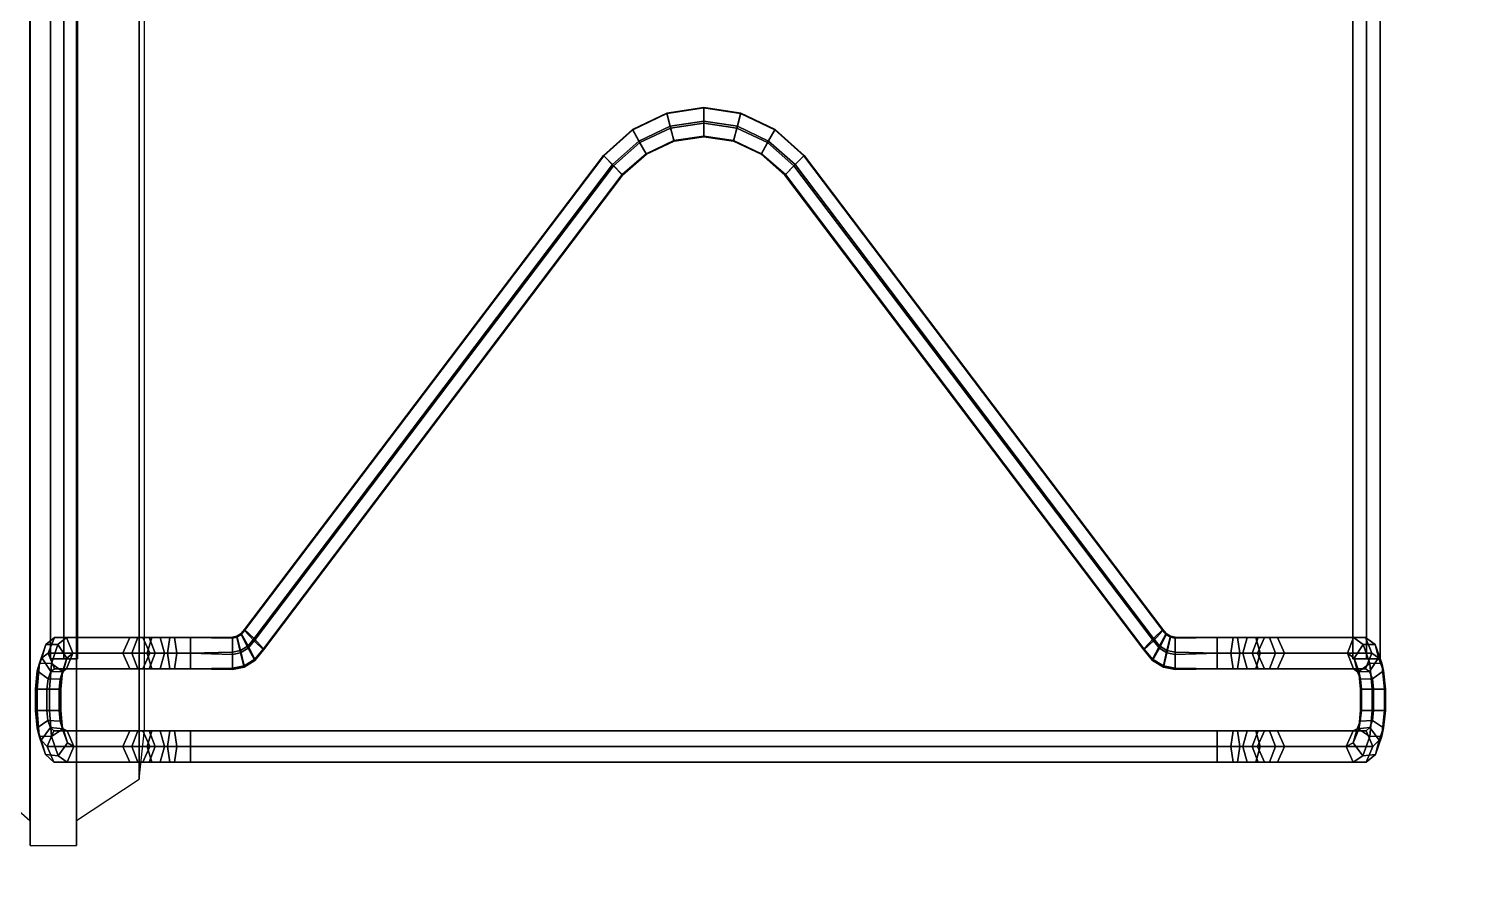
# Model space of a CAD drawing. Extents: x 126968 to 132038, y -1805 to 3860.
# Drawn here: x 127717.09 to 127737.3, y -157.45 to -145.5 of the extents above; entities that cross this region are included whole.
import ezdxf

# ---------------------------------------------------------------- set-up
doc = ezdxf.new("R2010")
doc.units = 0
doc.header["$MEASUREMENT"] = 0
doc.layers.get('0').update_dxf_attribs({"linetype": 'CONTINUOUS'})

msp = doc.modelspace()

# ---------------------------------------------------------------- meshes
mesh = msp.add_polyface()
corners = [(127760, -167.68, 1.328), (127760.828, -167.611, 1.345), (127761.67, -167.389, 1.402), (127762.457, -167.006, 1.499), (127763.119, -166.482, 1.632), (127763.602, -165.858, 1.79), (127763.883, -165.192, 1.959), (127763.971, -164.537, 2.125), (127760, -167.68, 0.53), (127760.828, -167.611, 0.548), (127761.67, -167.389, 0.604), (127762.457, -167.006, 0.701), (127763.119, -166.482, 0.834), (127763.602, -165.858, 0.992), (127763.883, -165.192, 1.162), (127763.971, -164.537, 1.328), (127763.971, -108.495, 3.621), (127763.883, -107.84, 3.621), (127763.602, -107.173, 3.621), (127763.119, -106.55, 3.621), (127762.457, -106.026, 3.621), (127761.67, -105.643, 3.621), (127760.828, -105.421, 3.621), (127760, -105.352, 3.621), (127763.971, -108.495, 2.823), (127763.883, -107.84, 2.823), (127763.602, -107.173, 2.823), (127763.119, -106.55, 2.823), (127762.457, -106.026, 2.823), (127761.67, -105.643, 2.823), (127760.828, -105.421, 2.823), (127760, -105.352, 2.823), (127695.41, -105.352, 3.621), (127694.582, -105.421, 3.621), (127693.74, -105.643, 3.621), (127692.953, -106.026, 3.621), (127692.291, -106.55, 3.621), (127691.808, -107.173, 3.621), (127691.527, -107.84, 3.621), (127691.44, -108.495, 3.621), (127695.41, -105.352, 2.823), (127694.582, -105.421, 2.823), (127693.74, -105.643, 2.823), (127692.953, -106.026, 2.823), (127692.291, -106.55, 2.823), (127691.808, -107.173, 2.823), (127691.527, -107.84, 2.823), (127691.44, -108.495, 2.823), (127691.44, -164.537, 1.328), (127691.527, -165.192, 1.162), (127691.808, -165.858, 0.992), (127692.291, -166.482, 0.834), (127692.953, -167.006, 0.701), (127693.74, -167.389, 0.604), (127694.582, -167.611, 0.548), (127695.41, -167.68, 0.53), (127691.44, -164.537, 2.125), (127691.527, -165.192, 1.959), (127691.808, -165.858, 1.79), (127692.291, -166.482, 1.632), (127692.953, -167.006, 1.499), (127693.74, -167.389, 1.402), (127694.582, -167.611, 1.345), (127695.41, -167.68, 1.328), (127763.971, -164.537, 2.125), (127763.971, -159.421, 2.859), (127763.971, -152.615, 3.399), (127763.971, -144.12, 3.745), (127763.971, -133.935, 3.898), (127763.971, -122.06, 3.856), (127763.971, -108.495, 3.621), (127763.971, -164.537, 1.328), (127763.971, -159.421, 2.062), (127763.971, -152.615, 2.602), (127763.971, -144.12, 2.948), (127763.971, -133.935, 3.1), (127763.971, -122.06, 3.059), (127763.971, -108.495, 2.823), (127691.44, -164.537, 2.125), (127691.44, -159.421, 2.859), (127691.44, -152.615, 3.399), (127691.44, -144.12, 3.745), (127691.44, -133.935, 3.898), (127691.44, -122.06, 3.856), (127691.44, -108.495, 3.621), (127691.44, -164.537, 1.328), (127691.44, -159.421, 2.062), (127691.44, -152.615, 2.602), (127691.44, -144.12, 2.948), (127691.44, -133.935, 3.1), (127691.44, -122.06, 3.059), (127691.44, -108.495, 2.823), (127695.41, -167.68, 1.328), (127760, -167.68, 1.328), (127695.41, -167.68, 0.53), (127760, -167.68, 0.53), (127760, -105.352, 3.621), (127695.41, -105.352, 3.621), (127760, -105.352, 2.823), (127695.41, -105.352, 2.823)]
mesh.append_faces([[corners[k] for k in face] for face in [(0, 8, 9, 1), (1, 9, 10, 2), (2, 10, 11, 3), (3, 11, 12, 4), (4, 12, 13, 5), (5, 13, 14, 6), (6, 14, 15, 7), (16, 24, 25, 17), (17, 25, 26, 18), (18, 26, 27, 19), (19, 27, 28, 20), (20, 28, 29, 21), (21, 29, 30, 22), (22, 30, 31, 23), (32, 40, 41, 33), (33, 41, 42, 34), (34, 42, 43, 35), (35, 43, 44, 36), (36, 44, 45, 37), (37, 45, 46, 38), (38, 46, 47, 39), (48, 49, 57, 56), (49, 50, 58, 57), (50, 51, 59, 58), (51, 52, 60, 59), (52, 53, 61, 60), (53, 54, 62, 61), (54, 55, 63, 62), (64, 71, 72, 65), (65, 72, 73, 66), (66, 73, 74, 67), (67, 74, 75, 68), (68, 75, 76, 69), (69, 76, 77, 70), (78, 79, 86, 85), (79, 80, 87, 86), (80, 81, 88, 87), (81, 82, 89, 88), (82, 83, 90, 89), (83, 84, 91, 90), (92, 94, 95, 93), (96, 98, 99, 97)]])
mesh = msp.add_polyface()
corners = [(127760, -167.67, 1.328), (127760.826, -167.601, 1.345), (127761.665, -167.379, 1.402), (127762.449, -166.998, 1.499), (127763.109, -166.475, 1.632), (127763.591, -165.854, 1.79), (127763.871, -165.19, 1.959), (127763.958, -164.537, 2.125), (127760, -167.67, 0.53), (127760.826, -167.601, 0.548), (127761.665, -167.379, 0.604), (127762.449, -166.998, 0.701), (127763.109, -166.475, 0.834), (127763.591, -165.854, 0.992), (127763.871, -165.19, 1.162), (127763.958, -164.537, 1.328), (127763.958, -108.495, 3.621), (127763.871, -107.842, 3.621), (127763.591, -107.178, 3.621), (127763.109, -106.556, 3.621), (127762.449, -106.034, 3.621), (127761.665, -105.652, 3.621), (127760.826, -105.431, 3.621), (127760, -105.362, 3.621), (127763.958, -108.495, 2.823), (127763.871, -107.842, 2.823), (127763.591, -107.178, 2.823), (127763.109, -106.556, 2.823), (127762.449, -106.034, 2.823), (127761.665, -105.652, 2.823), (127760.826, -105.431, 2.823), (127760, -105.362, 2.823), (127695.41, -105.362, 3.621), (127694.585, -105.431, 3.621), (127693.746, -105.652, 3.621), (127692.961, -106.034, 3.621), (127692.301, -106.556, 3.621), (127691.819, -107.178, 3.621), (127691.539, -107.842, 3.621), (127691.452, -108.495, 3.621), (127695.41, -105.362, 2.823), (127694.585, -105.431, 2.823), (127693.746, -105.652, 2.823), (127692.961, -106.034, 2.823), (127692.301, -106.556, 2.823), (127691.819, -107.178, 2.823), (127691.539, -107.842, 2.823), (127691.452, -108.495, 2.823), (127691.452, -164.537, 1.328), (127691.539, -165.19, 1.162), (127691.819, -165.854, 0.992), (127692.301, -166.475, 0.834), (127692.961, -166.998, 0.701), (127693.746, -167.379, 0.604), (127694.585, -167.601, 0.548), (127695.41, -167.67, 0.53), (127691.452, -164.537, 2.125), (127691.539, -165.19, 1.959), (127691.819, -165.854, 1.79), (127692.301, -166.475, 1.632), (127692.961, -166.998, 1.499), (127693.746, -167.379, 1.402), (127694.585, -167.601, 1.345), (127695.41, -167.67, 1.328), (127763.958, -164.537, 2.125), (127763.958, -159.421, 2.859), (127763.958, -152.615, 3.399), (127763.958, -144.12, 3.745), (127763.958, -133.935, 3.898), (127763.958, -122.06, 3.856), (127763.958, -108.495, 3.621), (127763.958, -164.537, 1.328), (127763.958, -159.421, 2.062), (127763.958, -152.615, 2.602), (127763.958, -144.12, 2.948), (127763.958, -133.935, 3.1), (127763.958, -122.06, 3.059), (127763.958, -108.495, 2.823), (127691.452, -164.537, 2.125), (127691.452, -159.421, 2.859), (127691.452, -152.615, 3.399), (127691.452, -144.12, 3.745), (127691.452, -133.935, 3.898), (127691.452, -122.06, 3.856), (127691.452, -108.495, 3.621), (127691.452, -164.537, 1.328), (127691.452, -159.421, 2.062), (127691.452, -152.615, 2.602), (127691.452, -144.12, 2.948), (127691.452, -133.935, 3.1), (127691.452, -122.06, 3.059), (127691.452, -108.495, 2.823), (127695.41, -167.67, 1.328), (127760, -167.67, 1.328), (127695.41, -167.67, 0.53), (127760, -167.67, 0.53), (127760, -105.362, 3.621), (127695.41, -105.362, 3.621), (127760, -105.362, 2.823), (127695.41, -105.362, 2.823)]
mesh.append_faces([[corners[k] for k in face] for face in [(0, 8, 9, 1), (1, 9, 10, 2), (2, 10, 11, 3), (3, 11, 12, 4), (4, 12, 13, 5), (5, 13, 14, 6), (6, 14, 15, 7), (16, 24, 25, 17), (17, 25, 26, 18), (18, 26, 27, 19), (19, 27, 28, 20), (20, 28, 29, 21), (21, 29, 30, 22), (22, 30, 31, 23), (32, 40, 41, 33), (33, 41, 42, 34), (34, 42, 43, 35), (35, 43, 44, 36), (36, 44, 45, 37), (37, 45, 46, 38), (38, 46, 47, 39), (48, 49, 57, 56), (49, 50, 58, 57), (50, 51, 59, 58), (51, 52, 60, 59), (52, 53, 61, 60), (53, 54, 62, 61), (54, 55, 63, 62), (64, 71, 72, 65), (65, 72, 73, 66), (66, 73, 74, 67), (67, 74, 75, 68), (68, 75, 76, 69), (69, 76, 77, 70), (78, 79, 86, 85), (79, 80, 87, 86), (80, 81, 88, 87), (81, 82, 89, 88), (82, 83, 90, 89), (83, 84, 91, 90), (92, 94, 95, 93), (96, 98, 99, 97)]])
mesh = msp.add_polyface()
corners = [(127718.728, -111.295, -2.634), (127718.728, -155.412, -2.634), (127718.655, -110.588, -2.485), (127718.655, -110.588, -2.485), (127718.655, -156.119, -2.485), (127718.655, -156.119, -2.485), (127717.77, -110.005, -2.063), (127717.77, -110.005, -2.063), (127717.77, -156.701, -2.21), (127717.77, -156.701, -2.21), (127717.769, -109.65, -1.444), (127717.769, -109.65, -1.444), (127717.769, -157.057, -1.444), (127717.769, -157.057, -1.444), (127717.11, -109.65, -1.444), (127717.11, -109.65, -1.444), (127717.11, -157.057, -1.444), (127717.11, -157.057, -1.444), (127717.109, -110.005, -2.063), (127717.109, -110.005, -2.063), (127717.109, -156.701, -2.196), (127717.109, -156.701, -2.196), (127716.436, -110.588, -2.485), (127716.436, -110.588, -2.485), (127716.436, -156.119, -2.485), (127716.436, -156.119, -2.485), (127716.295, -111.295, -2.634), (127716.295, -155.412, -2.634)]
mesh.append_faces([[corners[k] for k in face] for face in [(14, 16, 13, 11), (26, 27, 25, 23), (1, 0, 2, 4), (22, 24, 20, 18), (5, 3, 7, 9), (19, 21, 17, 15), (8, 6, 10, 12)]])
mesh = msp.add_polyface()
corners = [(127725.224, -147.29, 1.51), (127725.23, -147.296, 1.258), (127720.147, -154.014, 1.257), (127720.147, -153.999, 1.5), (127725.351, -147.42, 1.641), (127720.281, -154.128, 1.641), (127726.121, -146.691, 1.51), (127726.644, -146.611, 1.51), (127726.644, -146.619, 1.258), (127726.123, -146.699, 1.258), (127725.636, -146.924, 1.51), (127725.64, -146.931, 1.258), (127726.169, -146.877, 1.641), (127726.644, -146.805, 1.641), (127725.728, -147.088, 1.641), (127726.222, -147.081, 1.526), (127726.644, -147.017, 1.526), (127725.828, -147.266, 1.526), (127725.489, -147.562, 1.526), (127726.224, -147.089, 1.274), (127726.644, -147.026, 1.274), (127725.832, -147.274, 1.274), (127725.494, -147.568, 1.274), (127726.176, -146.903, 1.143), (127726.644, -146.832, 1.143), (127725.74, -147.11, 1.143), (127725.368, -147.438, 1.143), (127720.281, -144.816, 1.641), (127720.195, -144.919, 1.641), (127720.291, -145.109, 1.528), (127720.414, -144.961, 1.528), (127720.291, -145.125, 1.284), (127720.414, -144.977, 1.284), (127720.195, -144.951, 1.144), (127720.281, -144.848, 1.144), (127720.098, -144.761, 1.257), (127720.147, -144.703, 1.257), (127720.098, -144.745, 1.5), (127720.147, -144.687, 1.5), (127720.089, -144.985, 1.641), (127720.14, -145.204, 1.528), (127720.14, -145.22, 1.284), (127720.089, -145.017, 1.144), (127720.039, -144.798, 1.257), (127720.039, -144.782, 1.5), (127719.974, -145.236, 1.528), (127719.974, -145.252, 1.284), (127720.284, -143.791, 1.501), (127720.132, -143.886, 1.501), (127720.132, -143.902, 1.258), (127720.284, -143.807, 1.258)]
mesh.append_faces([[corners[k] for k in face] for face in [(0, 1, 2, 3), (4, 0, 3, 5), (6, 7, 8, 9), (10, 6, 9, 11), (0, 10, 11, 1), (12, 13, 7, 6), (14, 12, 6, 10), (4, 14, 10, 0), (15, 16, 13, 12), (17, 15, 12, 14), (18, 17, 14, 4), (19, 20, 16, 15), (21, 19, 15, 17), (22, 21, 17, 18), (23, 24, 20, 19), (25, 23, 19, 21), (26, 25, 21, 22), (9, 8, 24, 23), (11, 9, 23, 25), (1, 11, 25, 26), (27, 28, 29, 30), (30, 29, 31, 32), (32, 31, 33, 34), (34, 33, 35, 36), (36, 35, 37, 38), (38, 37, 28, 27), (28, 39, 40, 29), (29, 40, 41, 31), (31, 41, 42, 33), (33, 42, 43, 35), (35, 43, 44, 37), (37, 44, 39, 28), (40, 45, 46, 41), (47, 48, 49, 50)]])
mesh = msp.add_polyface()
corners = [(127728.065, -147.29, 1.51), (127733.142, -153.999, 1.5), (127733.142, -154.014, 1.257), (127728.059, -147.296, 1.258), (127727.653, -146.924, 1.51), (127727.649, -146.931, 1.258), (127727.168, -146.691, 1.51), (127727.166, -146.699, 1.258), (127726.644, -146.611, 1.51), (127726.644, -146.619, 1.258), (127727.653, -146.924, 1.51), (127728.065, -147.29, 1.51), (127727.561, -147.088, 1.641), (127727.938, -147.42, 1.641), (127727.12, -146.877, 1.641), (127726.644, -146.805, 1.641), (127727.461, -147.266, 1.526), (127727.8, -147.562, 1.526), (127727.067, -147.081, 1.526), (127726.644, -147.017, 1.526), (127727.457, -147.274, 1.274), (127727.794, -147.568, 1.274), (127727.065, -147.089, 1.274), (127726.644, -147.026, 1.274), (127727.548, -147.11, 1.143), (127727.921, -147.438, 1.143), (127727.113, -146.903, 1.143), (127726.644, -146.832, 1.143), (127733.334, -144.816, 1.641), (127733.2, -144.961, 1.528), (127733.323, -145.109, 1.528), (127733.419, -144.919, 1.641), (127733.2, -144.977, 1.284), (127733.323, -145.125, 1.284), (127733.334, -144.848, 1.144), (127733.419, -144.951, 1.144), (127733.467, -144.703, 1.257), (127733.516, -144.761, 1.257), (127733.467, -144.687, 1.5), (127733.516, -144.745, 1.5), (127733.474, -145.204, 1.528), (127733.525, -144.985, 1.641), (127733.474, -145.22, 1.284), (127733.525, -145.017, 1.144), (127733.575, -144.798, 1.257), (127733.575, -144.782, 1.5), (127733.33, -143.791, 1.501), (127733.33, -143.807, 1.258), (127733.482, -143.902, 1.258), (127733.482, -143.886, 1.501)]
mesh.append_faces([[corners[k] for k in face] for face in [(0, 1, 2, 3), (4, 0, 3, 5), (6, 4, 5, 7), (8, 6, 7, 9), (10, 11, 0, 4), (4, 6, 10, 10), (12, 13, 11, 10), (14, 12, 10, 6), (15, 14, 6, 8), (16, 17, 13, 12), (18, 16, 12, 14), (19, 18, 14, 15), (20, 21, 17, 16), (22, 20, 16, 18), (23, 22, 18, 19), (24, 25, 21, 20), (26, 24, 20, 22), (27, 26, 22, 23), (5, 3, 25, 24), (7, 5, 24, 26), (9, 7, 26, 27), (28, 29, 30, 31), (29, 32, 33, 30), (32, 34, 35, 33), (34, 36, 37, 35), (36, 38, 39, 37), (38, 28, 31, 39), (31, 30, 40, 41), (30, 33, 42, 40), (33, 35, 43, 42), (35, 37, 44, 43), (39, 31, 41, 45), (46, 47, 48, 49)]])
mesh = msp.add_polyface()
corners = [(127717.213, -144.774, -2.247), (127717.278, -144.958, -2.079), (127717.405, -144.765, -2.037), (127717.365, -144.662, -2.13), (127717.538, -144.658, -2.233), (127717.577, -144.763, -2.145), (127717.63, -144.953, -2.299), (127717.568, -144.766, -2.458), (127717.504, -145.146, -2.341), (127717.415, -144.879, -2.575), (127717.332, -145.148, -2.234), (127717.242, -144.882, -2.472), (127717.366, -145.024, -1.855), (127717.456, -144.803, -1.912), (127717.628, -144.803, -2.021), (127717.717, -145.024, -2.078), (127717.628, -145.245, -2.021), (127717.456, -145.245, -1.912), (127718.806, -145.024, 0.566), (127718.882, -145.024, 0.796), (127718.798, -145.245, 0.864), (127718.709, -145.245, 0.595), (127718.522, -145.245, 0.65), (127718.636, -145.245, 0.994), (127718.551, -145.024, 1.063), (127718.425, -145.024, 0.679), (127718.636, -144.803, 0.994), (127718.522, -144.803, 0.65), (127718.709, -144.803, 0.595), (127718.798, -144.803, 0.864), (127719.014, -145.024, 0.981), (127718.951, -145.245, 1.081), (127718.832, -145.245, 1.272), (127718.77, -145.024, 1.372), (127718.832, -144.803, 1.272), (127718.951, -144.803, 1.081), (127717.783, -154.415, -1.799), (127717.783, -145.046, -1.799), (127717.59, -145.046, -1.672), (127717.59, -154.415, -1.672), (127717.783, -154.415, -2.043), (127717.783, -145.046, -2.043), (127717.59, -154.415, -2.17), (127717.59, -145.046, -2.17), (127717.398, -154.415, -2.043), (127717.398, -144.546, -2.043), (127717.398, -154.415, -1.799), (127717.398, -144.546, -1.799)]
mesh.append_faces([[corners[k] for k in face] for face in [(0, 1, 2, 3), (4, 5, 6, 7), (7, 6, 8, 9), (9, 8, 10, 11), (11, 10, 1, 0), (1, 12, 13, 2), (5, 14, 15, 6), (6, 15, 16, 8), (8, 16, 17, 10), (10, 17, 12, 1), (18, 19, 20, 21), (22, 23, 24, 25), (25, 24, 26, 27), (28, 29, 19, 18), (19, 30, 31, 20), (23, 32, 33, 24), (24, 33, 34, 26), (25, 12, 17, 22), (22, 17, 16, 21), (20, 31, 32, 23), (21, 20, 23, 22), (21, 16, 15, 18), (18, 15, 14, 28), (28, 14, 13, 27), (26, 34, 35, 29), (27, 26, 29, 28), (27, 13, 12, 25), (36, 37, 38, 39), (40, 41, 37, 36), (42, 43, 41, 40), (44, 45, 43, 42), (46, 47, 45, 44), (39, 38, 47, 46)]])
mesh = msp.add_polyface()
corners = [(127736.401, -144.774, -2.247), (127736.249, -144.662, -2.13), (127736.209, -144.765, -2.037), (127736.336, -144.958, -2.079), (127736.046, -144.766, -2.458), (127736.199, -144.879, -2.575), (127736.11, -145.146, -2.341), (127735.984, -144.953, -2.299), (127736.372, -144.882, -2.472), (127736.282, -145.148, -2.234), (127736.158, -144.803, -1.912), (127736.248, -145.024, -1.855), (127736.037, -144.763, -2.145), (127735.897, -145.024, -2.078), (127735.987, -144.803, -2.021), (127735.987, -145.245, -2.021), (127736.158, -145.245, -1.912), (127734.808, -145.024, 0.566), (127734.905, -145.245, 0.595), (127734.816, -145.245, 0.864), (127734.732, -145.024, 0.796), (127735.092, -145.245, 0.65), (127735.189, -145.024, 0.679), (127735.063, -145.024, 1.063), (127734.978, -145.245, 0.994), (127735.092, -144.803, 0.65), (127734.978, -144.803, 0.994), (127734.905, -144.803, 0.595), (127734.816, -144.803, 0.864), (127734.663, -145.245, 1.081), (127734.6, -145.024, 0.981), (127734.844, -145.024, 1.372), (127734.782, -145.245, 1.272), (127734.782, -144.803, 1.272), (127734.663, -144.803, 1.081), (127735.831, -154.415, -1.799), (127736.024, -154.415, -1.672), (127736.024, -145.046, -1.672), (127735.831, -145.046, -1.799), (127735.831, -154.415, -2.043), (127735.831, -145.046, -2.043), (127736.024, -154.415, -2.17), (127736.024, -145.046, -2.17), (127736.216, -154.415, -2.043), (127736.216, -144.546, -2.043), (127736.216, -154.415, -1.799), (127736.216, -144.546, -1.799)]
mesh.append_faces([[corners[k] for k in face] for face in [(0, 1, 2, 3), (4, 5, 6, 7), (5, 8, 9, 6), (8, 0, 3, 9), (3, 2, 10, 11), (12, 7, 13, 14), (7, 6, 15, 13), (6, 9, 16, 15), (9, 3, 11, 16), (17, 18, 19, 20), (21, 22, 23, 24), (22, 25, 26, 23), (27, 17, 20, 28), (20, 19, 29, 30), (24, 23, 31, 32), (23, 26, 33, 31), (28, 20, 30, 34), (22, 21, 16, 11), (21, 18, 15, 16), (19, 24, 32, 29), (18, 21, 24, 19), (18, 17, 13, 15), (17, 27, 14, 13), (27, 25, 10, 14), (26, 28, 34, 33), (25, 27, 28, 26), (25, 22, 11, 10), (35, 36, 37, 38), (39, 35, 38, 40), (41, 39, 40, 42), (43, 41, 42, 44), (45, 43, 44, 46), (36, 45, 46, 37)]])
mesh = msp.add_polyface()
corners = [(127719.974, -154.122, 1.257), (127719.974, -154.351, 1.144), (127719.379, -154.335, 1.143), (127719.379, -154.114, 1.27), (127719.974, -154.107, 1.5), (127719.379, -154.114, 1.514), (127719.974, -154.319, 1.641), (127719.379, -154.335, 1.641), (127719.974, -154.548, 1.528), (127719.379, -154.556, 1.514), (127719.974, -154.563, 1.284), (127719.379, -154.556, 1.27), (127719.186, -154.335, 1.101), (127719.153, -154.556, 1.222), (127719.153, -155.432, 1.222), (127719.379, -155.432, 1.27), (127719.379, -155.653, 1.143), (127719.186, -155.653, 1.101), (127719.379, -155.874, 1.27), (127719.153, -155.874, 1.222), (127720.039, -154.094, 1.5), (127719.974, -154.107, 1.5), (127720.089, -154.297, 1.641), (127720.039, -154.109, 1.257), (127719.974, -154.122, 1.257), (127720.089, -154.328, 1.144), (127719.974, -154.351, 1.144), (127720.14, -154.531, 1.284), (127719.974, -154.563, 1.284), (127720.14, -154.515, 1.528), (127720.098, -154.057, 1.5), (127720.195, -154.231, 1.641), (127720.098, -154.072, 1.257), (127720.195, -154.263, 1.144), (127720.291, -154.436, 1.284), (127720.291, -154.421, 1.528), (127720.147, -153.999, 1.5), (127720.281, -154.128, 1.641), (127720.147, -154.014, 1.257), (127720.281, -154.159, 1.144), (127720.414, -154.288, 1.284), (127720.414, -154.273, 1.528), (127725.489, -147.562, 1.526), (127725.351, -147.42, 1.641), (127725.494, -147.568, 1.274), (127725.368, -147.438, 1.143), (127725.23, -147.296, 1.258), (127719.379, -155.874, 1.514), (127733.91, -155.874, 1.514), (127733.91, -155.653, 1.641), (127719.379, -155.653, 1.641), (127719.379, -155.874, 1.27), (127733.91, -155.874, 1.27), (127719.379, -155.653, 1.143), (127733.91, -155.653, 1.143)]
mesh.append_faces([[corners[k] for k in face] for face in [(0, 1, 2, 3), (4, 0, 3, 5), (6, 4, 5, 7), (8, 6, 7, 9), (10, 8, 9, 11), (1, 10, 11, 2), (12, 2, 11, 13), (14, 15, 16, 17), (17, 16, 18, 19), (20, 21, 6, 22), (23, 24, 21, 20), (25, 26, 24, 23), (27, 28, 26, 25), (29, 8, 28, 27), (22, 6, 8, 29), (30, 20, 22, 31), (32, 23, 20, 30), (33, 25, 23, 32), (34, 27, 25, 33), (35, 29, 27, 34), (31, 22, 29, 35), (36, 30, 31, 37), (38, 32, 30, 36), (39, 33, 32, 38), (40, 34, 33, 39), (41, 35, 34, 40), (37, 31, 35, 41), (42, 43, 37, 41), (44, 42, 41, 40), (45, 44, 40, 39), (46, 45, 39, 38), (47, 48, 49, 50), (51, 52, 48, 47), (53, 54, 52, 51)]])
mesh = msp.add_polyface()
corners = [(127733.25, -154.094, 1.5), (127733.199, -154.297, 1.641), (127733.315, -154.319, 1.641), (127733.315, -154.107, 1.5), (127733.25, -154.109, 1.257), (127733.315, -154.122, 1.257), (127733.199, -154.328, 1.144), (127733.315, -154.351, 1.144), (127733.149, -154.531, 1.284), (127733.315, -154.563, 1.284), (127733.149, -154.515, 1.528), (127733.315, -154.548, 1.528), (127733.19, -154.057, 1.5), (127733.094, -154.231, 1.641), (127733.19, -154.072, 1.257), (127733.094, -154.263, 1.144), (127732.997, -154.436, 1.284), (127732.997, -154.421, 1.528), (127733.142, -153.999, 1.5), (127733.008, -154.128, 1.641), (127733.142, -154.014, 1.257), (127733.008, -154.159, 1.144), (127732.874, -154.288, 1.284), (127732.874, -154.273, 1.528), (127727.938, -147.42, 1.641), (127728.065, -147.29, 1.51), (127727.8, -147.562, 1.526), (127727.794, -147.568, 1.274), (127727.921, -147.438, 1.143), (127728.059, -147.296, 1.258), (127733.315, -154.122, 1.257), (127733.91, -154.114, 1.27), (127733.91, -154.335, 1.143), (127733.315, -154.351, 1.144), (127733.315, -154.107, 1.5), (127733.91, -154.114, 1.514), (127733.91, -154.335, 1.641), (127733.91, -154.556, 1.514), (127733.315, -154.563, 1.284), (127733.91, -154.556, 1.27), (127734.136, -154.114, 1.222), (127734.103, -154.335, 1.101), (127719.379, -155.432, 1.27), (127733.91, -155.432, 1.27), (127733.91, -155.653, 1.143), (127719.379, -155.653, 1.143), (127719.379, -155.432, 1.514), (127733.91, -155.432, 1.514), (127719.379, -155.653, 1.641), (127733.91, -155.653, 1.641)]
mesh.append_faces([[corners[k] for k in face] for face in [(0, 1, 2, 3), (4, 0, 3, 5), (6, 4, 5, 7), (8, 6, 7, 9), (10, 8, 9, 11), (1, 10, 11, 2), (12, 13, 1, 0), (14, 12, 0, 4), (15, 14, 4, 6), (16, 15, 6, 8), (17, 16, 8, 10), (13, 17, 10, 1), (18, 19, 13, 12), (20, 18, 12, 14), (21, 20, 14, 15), (22, 21, 15, 16), (23, 22, 16, 17), (19, 23, 17, 13), (24, 19, 18, 25), (26, 23, 19, 24), (27, 22, 23, 26), (28, 21, 22, 27), (29, 20, 21, 28), (30, 31, 32, 33), (34, 35, 31, 30), (2, 36, 35, 34), (11, 37, 36, 2), (38, 39, 37, 11), (33, 32, 39, 38), (40, 41, 32, 31), (42, 43, 44, 45), (46, 47, 43, 42), (48, 49, 47, 46)]])
mesh = msp.add_polyface()
corners = [(127717.332, -154.21, -2.234), (127717.278, -154.401, -2.079), (127717.366, -154.335, -1.855), (127717.456, -154.114, -1.912), (127717.504, -154.213, -2.341), (127717.628, -154.114, -2.021), (127717.63, -154.405, -2.299), (127717.717, -154.335, -2.078), (127717.577, -154.596, -2.145), (127717.628, -154.556, -2.021), (127717.405, -154.593, -2.037), (127717.456, -154.556, -1.912), (127717.242, -154.476, -2.472), (127717.213, -154.585, -2.247), (127717.415, -154.48, -2.575), (127717.568, -154.592, -2.458), (127717.538, -154.701, -2.233), (127717.365, -154.697, -2.13), (127717.209, -154.842, -2.561), (127717.188, -154.842, -2.31), (127717.384, -154.842, -2.66), (127717.545, -154.842, -2.514), (127717.524, -154.842, -2.264), (127717.349, -154.842, -2.164), (127717.188, -155.146, -2.31), (127717.349, -155.146, -2.164), (127717.524, -155.146, -2.264), (127717.545, -155.146, -2.514), (127718.522, -154.114, 0.65), (127718.425, -154.335, 0.679), (127718.709, -154.114, 0.595), (127718.806, -154.335, 0.566), (127718.709, -154.556, 0.595), (127718.522, -154.556, 0.65), (127718.551, -154.335, 1.063), (127718.77, -154.335, 1.372), (127718.832, -154.114, 1.272), (127718.636, -154.114, 0.994), (127718.636, -154.556, 0.994), (127718.832, -154.556, 1.272), (127718.798, -154.114, 0.864), (127718.798, -154.556, 0.864)]
mesh.append_faces([[corners[k] for k in face] for face in [(0, 1, 2, 3), (4, 0, 3, 5), (6, 4, 5, 7), (8, 6, 7, 9), (10, 8, 9, 11), (1, 10, 11, 2), (12, 13, 1, 0), (14, 12, 0, 4), (15, 14, 4, 6), (16, 15, 6, 8), (17, 16, 8, 10), (13, 17, 10, 1), (18, 19, 13, 12), (20, 18, 12, 14), (21, 20, 14, 15), (22, 21, 15, 16), (23, 22, 16, 17), (19, 23, 17, 13), (23, 19, 24, 25), (22, 23, 25, 26), (21, 22, 26, 27), (28, 3, 2, 29), (30, 5, 3, 28), (31, 7, 5, 30), (32, 9, 7, 31), (33, 11, 9, 32), (29, 2, 11, 33), (34, 35, 36, 37), (38, 39, 35, 34), (28, 37, 40, 30), (29, 34, 37, 28), (33, 38, 34, 29), (32, 41, 38, 33)]])
mesh = msp.add_polyface()
corners = [(127719.153, -154.114, 1.222), (127719.379, -154.114, 1.27), (127719.379, -154.335, 1.143), (127719.186, -154.335, 1.101), (127719.089, -154.114, 1.452), (127719.379, -154.114, 1.514), (127719.057, -154.335, 1.572), (127719.379, -154.335, 1.641), (127719.089, -154.556, 1.452), (127719.379, -154.556, 1.514), (127719.153, -154.556, 1.222), (127719.379, -154.556, 1.27), (127718.951, -154.114, 1.081), (127719.014, -154.335, 0.981), (127718.832, -154.114, 1.272), (127718.77, -154.335, 1.372), (127718.832, -154.556, 1.272), (127718.951, -154.556, 1.081), (127718.798, -154.114, 0.864), (127718.882, -154.335, 0.796), (127718.636, -154.114, 0.994), (127718.798, -154.556, 0.864), (127718.636, -154.556, 0.994), (127718.709, -154.114, 0.595), (127718.806, -154.335, 0.566), (127718.709, -154.556, 0.595), (127719.089, -155.432, 1.452), (127719.379, -155.432, 1.514), (127719.379, -155.432, 1.27), (127719.153, -155.432, 1.222), (127719.057, -155.653, 1.572), (127719.379, -155.653, 1.641), (127719.089, -155.874, 1.452), (127719.379, -155.874, 1.514), (127719.153, -155.874, 1.222), (127719.379, -155.874, 1.27), (127718.951, -155.432, 1.081), (127719.186, -155.653, 1.101), (127719.014, -155.653, 0.981), (127718.832, -155.432, 1.272), (127718.77, -155.653, 1.372), (127718.832, -155.874, 1.272), (127718.951, -155.874, 1.081), (127718.798, -155.432, 0.864), (127718.882, -155.653, 0.796), (127718.636, -155.432, 0.994), (127718.798, -155.874, 0.864), (127718.636, -155.874, 0.994), (127718.709, -155.432, 0.595), (127718.806, -155.653, 0.566), (127718.709, -155.874, 0.595)]
mesh.append_faces([[corners[k] for k in face] for face in [(0, 1, 2, 3), (4, 5, 1, 0), (6, 7, 5, 4), (8, 9, 7, 6), (10, 11, 9, 8), (12, 0, 3, 13), (14, 4, 0, 12), (15, 6, 4, 14), (16, 8, 6, 15), (17, 10, 8, 16), (13, 3, 10, 17), (18, 12, 13, 19), (20, 14, 12, 18), (21, 17, 16, 22), (19, 13, 17, 21), (23, 18, 19, 24), (24, 19, 21, 25), (26, 27, 28, 29), (30, 31, 27, 26), (32, 33, 31, 30), (34, 35, 33, 32), (36, 29, 37, 38), (39, 26, 29, 36), (40, 30, 26, 39), (41, 32, 30, 40), (42, 34, 32, 41), (38, 37, 34, 42), (43, 36, 38, 44), (45, 39, 36, 43), (46, 42, 41, 47), (44, 38, 42, 46), (48, 43, 44, 49), (49, 44, 46, 50)]])
mesh = msp.add_polyface()
corners = [(127734.199, -154.114, 1.452), (127734.136, -154.114, 1.222), (127733.91, -154.114, 1.27), (127733.91, -154.114, 1.514), (127734.232, -154.335, 1.572), (127733.91, -154.335, 1.641), (127734.199, -154.556, 1.452), (127733.91, -154.556, 1.514), (127734.136, -154.556, 1.222), (127733.91, -154.556, 1.27), (127734.103, -154.335, 1.101), (127733.91, -154.335, 1.143), (127734.337, -154.114, 1.081), (127734.275, -154.335, 0.981), (127734.456, -154.114, 1.272), (127734.519, -154.335, 1.372), (127734.456, -154.556, 1.272), (127734.337, -154.556, 1.081), (127734.491, -154.114, 0.864), (127734.406, -154.335, 0.796), (127734.653, -154.114, 0.994), (127734.491, -154.556, 0.864), (127734.653, -154.556, 0.994), (127734.58, -154.114, 0.595), (127734.482, -154.335, 0.566), (127734.58, -154.556, 0.595), (127734.136, -155.432, 1.222), (127734.103, -155.653, 1.101), (127733.91, -155.653, 1.143), (127733.91, -155.432, 1.27), (127734.199, -155.432, 1.452), (127733.91, -155.432, 1.514), (127734.232, -155.653, 1.572), (127733.91, -155.653, 1.641), (127734.199, -155.874, 1.452), (127733.91, -155.874, 1.514), (127734.136, -155.874, 1.222), (127733.91, -155.874, 1.27), (127734.337, -155.432, 1.081), (127734.275, -155.653, 0.981), (127734.456, -155.432, 1.272), (127734.519, -155.653, 1.372), (127734.456, -155.874, 1.272), (127734.337, -155.874, 1.081), (127734.491, -155.432, 0.864), (127734.406, -155.653, 0.796), (127734.653, -155.432, 0.994), (127734.491, -155.874, 0.864), (127734.653, -155.874, 0.994), (127734.58, -155.432, 0.595), (127734.482, -155.653, 0.566)]
mesh.append_faces([[corners[k] for k in face] for face in [(0, 1, 2, 3), (4, 0, 3, 5), (6, 4, 5, 7), (8, 6, 7, 9), (10, 8, 9, 11), (12, 13, 10, 1), (14, 12, 1, 0), (15, 14, 0, 4), (16, 15, 4, 6), (17, 16, 6, 8), (13, 17, 8, 10), (18, 19, 13, 12), (20, 18, 12, 14), (21, 22, 16, 17), (19, 21, 17, 13), (23, 24, 19, 18), (24, 25, 21, 19), (26, 27, 28, 29), (30, 26, 29, 31), (32, 30, 31, 33), (34, 32, 33, 35), (36, 34, 35, 37), (27, 36, 37, 28), (38, 39, 27, 26), (40, 38, 26, 30), (41, 40, 30, 32), (42, 41, 32, 34), (43, 42, 34, 36), (39, 43, 36, 27), (44, 45, 39, 38), (46, 44, 38, 40), (47, 48, 42, 43), (45, 47, 43, 39), (49, 50, 45, 44)]])
mesh = msp.add_polyface()
corners = [(127735.848, -154.405, -2.297), (127735.754, -154.335, -2.08), (127735.841, -154.114, -2.019), (127735.976, -154.213, -2.333), (127735.896, -154.596, -2.14), (127735.841, -154.556, -2.019), (127735.937, -154.701, -2.226), (127735.915, -154.592, -2.452), (127735.953, -154.842, -2.256), (127735.939, -154.842, -2.508), (127735.833, -155.432, -1.993), (127735.737, -155.653, -2.028), (127734.482, -155.653, 0.566), (127734.58, -155.432, 0.595), (127736.017, -155.432, -1.927), (127734.766, -155.432, 0.65), (127736.114, -155.653, -1.892), (127734.864, -155.653, 0.679), (127736.017, -155.874, -1.927), (127734.766, -155.874, 0.65), (127735.833, -155.874, -1.993), (127734.58, -155.874, 0.595), (127734.766, -154.114, 0.65), (127734.864, -154.335, 0.679), (127736.097, -154.335, -1.839), (127736.009, -154.114, -1.901), (127734.58, -154.114, 0.595), (127734.482, -154.335, 0.566), (127734.58, -154.556, 0.595), (127734.766, -154.556, 0.65), (127736.009, -154.556, -1.901), (127735.891, -155.403, -2.123), (127735.837, -155.604, -2.263), (127735.97, -155.786, -2.316), (127735.936, -155.294, -2.222), (127735.914, -155.409, -2.445), (127735.953, -155.146, -2.256), (127735.939, -155.146, -2.508), (127734.737, -154.335, 1.063), (127734.653, -154.114, 0.994), (127734.456, -154.114, 1.272), (127734.519, -154.335, 1.372), (127734.653, -154.556, 0.994), (127734.456, -154.556, 1.272), (127734.491, -154.114, 0.864), (127734.491, -154.556, 0.864), (127734.737, -155.653, 1.063), (127734.653, -155.432, 0.994), (127734.456, -155.432, 1.272), (127734.519, -155.653, 1.372), (127734.653, -155.874, 0.994), (127734.456, -155.874, 1.272), (127734.491, -155.432, 0.864), (127734.491, -155.874, 0.864), (127734.406, -155.653, 0.796)]
mesh.append_faces([[corners[k] for k in face] for face in [(0, 1, 2, 3), (4, 5, 1, 0), (6, 4, 0, 7), (8, 6, 7, 9), (10, 11, 12, 13), (14, 10, 13, 15), (16, 14, 15, 17), (18, 16, 17, 19), (20, 18, 19, 21), (11, 20, 21, 12), (22, 23, 24, 25), (26, 22, 25, 2), (27, 26, 2, 1), (28, 27, 1, 5), (29, 28, 5, 30), (23, 29, 30, 24), (31, 32, 11, 10), (32, 33, 20, 11), (34, 35, 32, 31), (36, 37, 35, 34), (38, 39, 40, 41), (42, 38, 41, 43), (22, 26, 44, 39), (23, 22, 39, 38), (29, 23, 38, 42), (28, 29, 42, 45), (46, 47, 48, 49), (50, 46, 49, 51), (15, 13, 52, 47), (17, 15, 47, 46), (19, 17, 46, 50), (21, 19, 50, 53), (12, 21, 53, 54)]])
mesh = msp.add_polyface()
corners = [(127736.144, -154.21, -2.216), (127736.009, -154.114, -1.901), (127736.097, -154.335, -1.839), (127736.192, -154.401, -2.059), (127735.976, -154.213, -2.333), (127735.841, -154.114, -2.019), (127736.064, -154.593, -2.023), (127736.009, -154.556, -1.901), (127735.841, -154.556, -2.019), (127735.896, -154.596, -2.14), (127736.241, -154.476, -2.449), (127736.263, -154.585, -2.223), (127736.071, -154.48, -2.562), (127735.915, -154.592, -2.452), (127735.848, -154.405, -2.297), (127736.107, -154.697, -2.114), (127735.937, -154.701, -2.226), (127736.277, -154.842, -2.536), (127736.29, -154.842, -2.285), (127736.105, -154.842, -2.645), (127735.939, -154.842, -2.508), (127736.124, -154.842, -2.147), (127735.953, -154.842, -2.256), (127736.105, -155.146, -2.645), (127735.939, -155.146, -2.508), (127736.277, -155.146, -2.536), (127736.29, -155.146, -2.285), (127736.124, -155.146, -2.147), (127735.953, -155.146, -2.256), (127736.069, -155.384, -2.04), (127735.891, -155.403, -2.123), (127735.833, -155.432, -1.993), (127736.017, -155.432, -1.927), (127736.202, -155.566, -2.093), (127736.114, -155.653, -1.892), (127736.149, -155.767, -2.233), (127736.017, -155.874, -1.927), (127735.97, -155.786, -2.316), (127735.833, -155.874, -1.993), (127736.108, -155.285, -2.117), (127735.936, -155.294, -2.222), (127736.265, -155.391, -2.23), (127736.242, -155.506, -2.453), (127736.07, -155.515, -2.558), (127735.914, -155.409, -2.445), (127735.837, -155.604, -2.263)]
mesh.append_faces([[corners[k] for k in face] for face in [(0, 1, 2, 3), (4, 5, 1, 0), (6, 7, 8, 9), (3, 2, 7, 6), (10, 0, 3, 11), (12, 4, 0, 10), (13, 14, 4, 12), (15, 6, 9, 16), (11, 3, 6, 15), (17, 10, 11, 18), (19, 12, 10, 17), (20, 13, 12, 19), (21, 15, 16, 22), (18, 11, 15, 21), (19, 23, 24, 20), (17, 25, 23, 19), (18, 26, 25, 17), (21, 27, 26, 18), (22, 28, 27, 21), (20, 24, 28, 22), (29, 30, 31, 32), (33, 29, 32, 34), (35, 33, 34, 36), (37, 35, 36, 38), (39, 40, 30, 29), (41, 39, 29, 33), (42, 41, 33, 35), (43, 42, 35, 37), (44, 43, 37, 45), (27, 28, 40, 39), (26, 27, 39, 41), (25, 26, 41, 42), (23, 25, 42, 43), (24, 23, 43, 44)]])
mesh = msp.add_polyface()
corners = [(127717.384, -154.842, -2.66), (127717.545, -154.842, -2.514), (127717.545, -155.146, -2.514), (127717.384, -155.146, -2.66), (127717.209, -154.842, -2.561), (127717.209, -155.146, -2.561), (127717.188, -154.842, -2.31), (127717.188, -155.146, -2.31), (127717.635, -155.432, -1.995), (127718.709, -155.432, 0.595), (127718.806, -155.653, 0.566), (127717.732, -155.653, -2.024), (127717.449, -155.432, -1.938), (127718.522, -155.432, 0.65), (127717.351, -155.653, -1.909), (127718.425, -155.653, 0.679), (127717.449, -155.874, -1.938), (127718.522, -155.874, 0.65), (127717.635, -155.874, -1.995), (127718.709, -155.874, 0.595), (127717.581, -155.403, -2.128), (127717.639, -155.604, -2.265), (127717.4, -155.384, -2.054), (127717.269, -155.566, -2.114), (127717.327, -155.767, -2.251), (127717.508, -155.786, -2.324), (127717.539, -155.294, -2.229), (127717.569, -155.409, -2.45), (127717.364, -155.285, -2.133), (127717.211, -155.391, -2.254), (127717.241, -155.506, -2.476), (127717.416, -155.515, -2.572), (127717.524, -155.146, -2.264), (127717.349, -155.146, -2.164), (127718.551, -155.653, 1.063), (127718.77, -155.653, 1.372), (127718.832, -155.432, 1.272), (127718.636, -155.432, 0.994), (127718.636, -155.874, 0.994), (127718.832, -155.874, 1.272), (127718.798, -155.432, 0.864), (127718.798, -155.874, 0.864)]
mesh.append_faces([[corners[k] for k in face] for face in [(0, 1, 2, 3), (4, 0, 3, 5), (6, 4, 5, 7), (8, 9, 10, 11), (12, 13, 9, 8), (14, 15, 13, 12), (16, 17, 15, 14), (18, 19, 17, 16), (11, 10, 19, 18), (20, 8, 11, 21), (22, 12, 8, 20), (23, 14, 12, 22), (24, 16, 14, 23), (25, 18, 16, 24), (21, 11, 18, 25), (26, 20, 21, 27), (28, 22, 20, 26), (29, 23, 22, 28), (30, 24, 23, 29), (31, 25, 24, 30), (27, 21, 25, 31), (32, 26, 27, 2), (33, 28, 26, 32), (7, 29, 28, 33), (5, 30, 29, 7), (3, 31, 30, 5), (2, 27, 31, 3), (34, 35, 36, 37), (38, 39, 35, 34), (13, 37, 40, 9), (15, 34, 37, 13), (17, 38, 34, 15), (19, 41, 38, 17)]])

doc.saveas('drawing.dxf')
